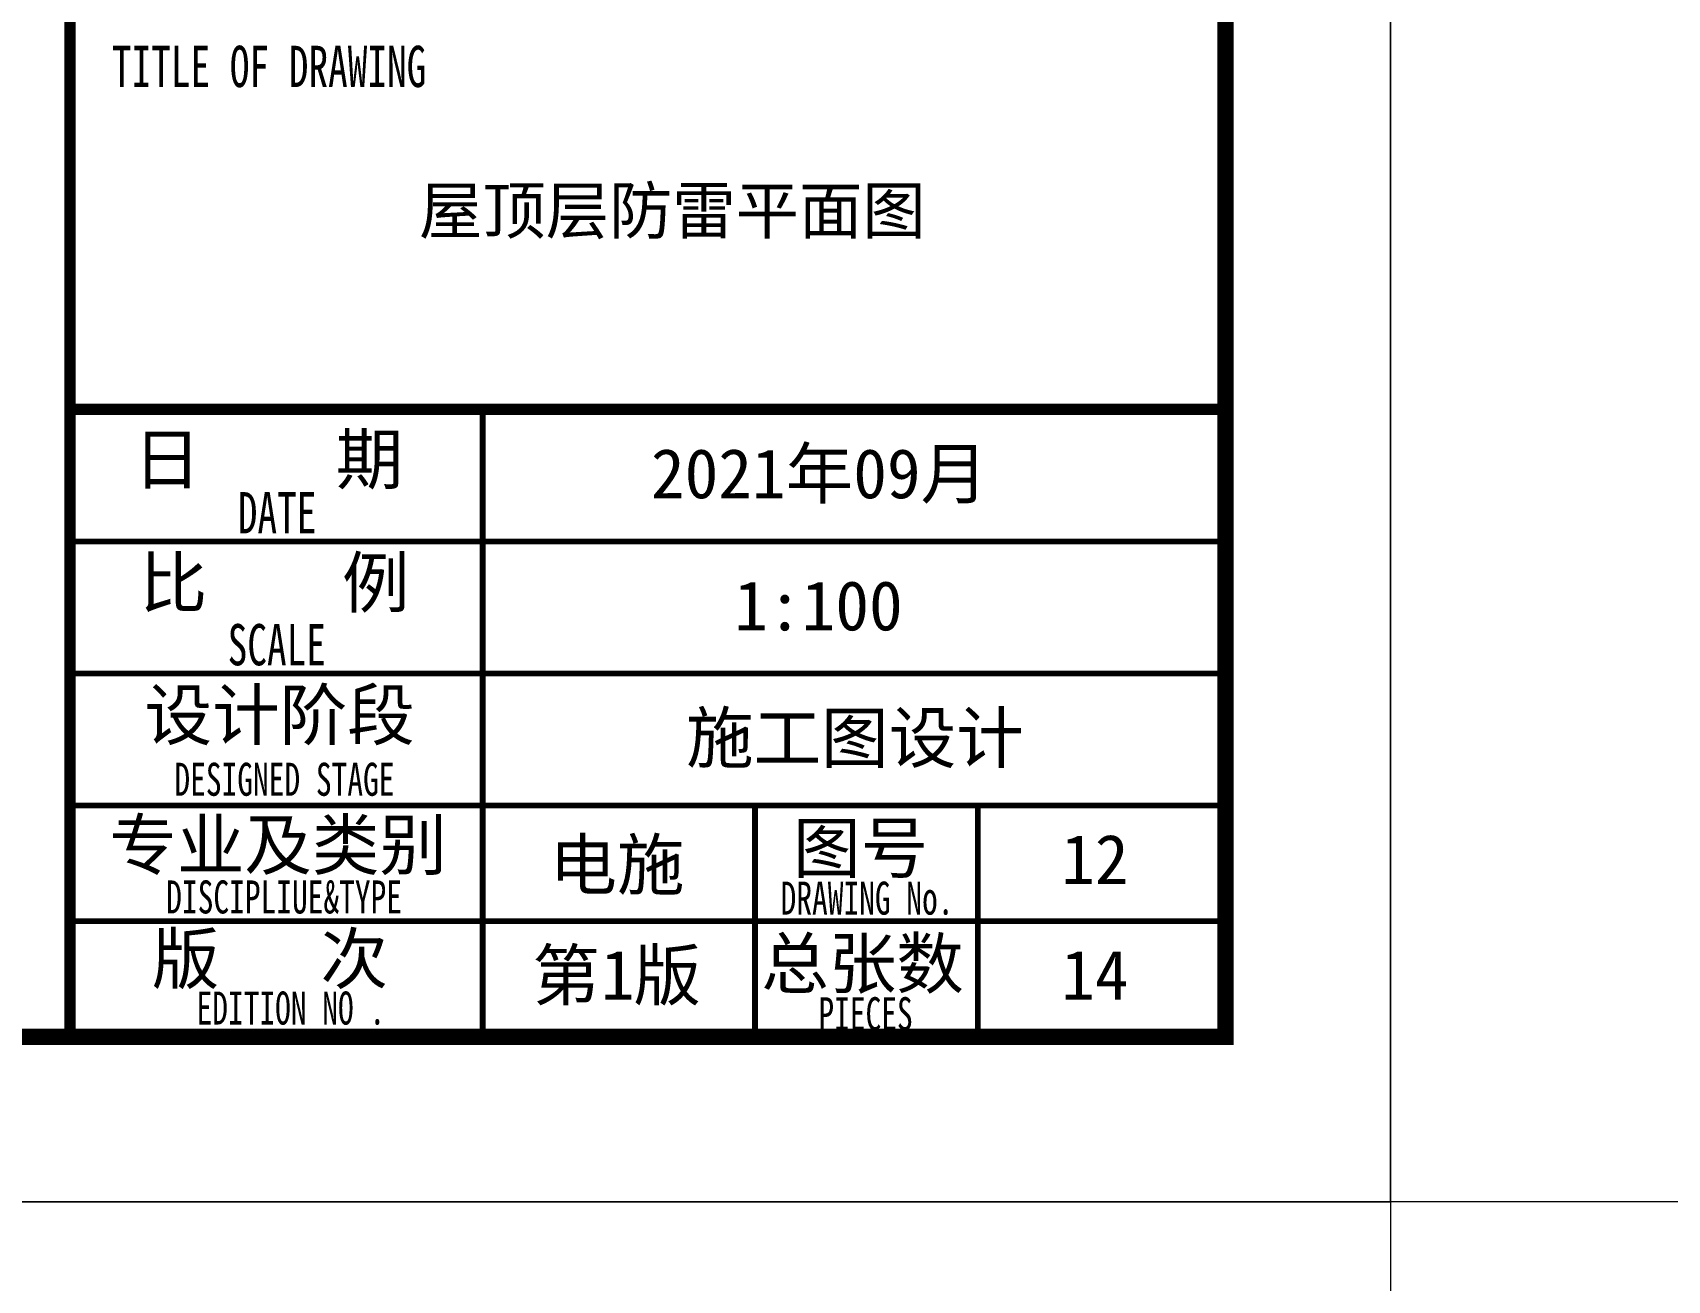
# Model space of a CAD drawing. Extents: x 3774419 to 4775970, y -926964 to 2266.
# Drawn here: x 4599544 to 4609446, y -749129 to -741572 of the extents above; entities that cross this region are included whole.
import ezdxf
from ezdxf.enums import TextEntityAlignment as Align

# ---------------------------------------------------------------- set-up
doc = ezdxf.new("R2010")
doc.units = 0
doc.header["$LTSCALE"] = 1000
doc.header["$MEASUREMENT"] = 0
doc.layers.add('!!电气', color=1, linetype='CONTINUOUS')
doc.layers.add('图签文字', color=4, linetype='CONTINUOUS')
doc.layers.add('可改文字', color=6, linetype='CONTINUOUS', lineweight=18)
doc.layers.add('图框', color=147, linetype='CONTINUOUS', lineweight=20)
doc.styles.add('宋体', font='', dxfattribs={"height": 4})
doc.styles.add('建筑图签-1', font='simhei.ttf', dxfattribs={"width": 0.7})
doc.styles.get('宋体').set_extended_font_data('SimSun')

# ---------------------------------------------------------------- blocks, each defined once
blk = doc.blocks.new('A$C1BA23030')
at = {"layer": '图框'}
for points, const_width in [([(0, 0), (0, 57400)], 70), ([(0, 3800.3), (7000, 3800.3)], 70), ([(2500, 1400.3), (2500, 3800.3)], 35), ([(0, 3000.3), (7000, 3000.3)], 35), ([(0, 2200.3), (7000, 2200.3)], 35), ([(0, 1400.3), (7000, 1400.3)], 35), ([(0, 1400.3), (6500, 1400.3)], 35), ([(2500, 0.3), (2500, 1400.3)], 35), ([(4150, 0.3), (4150, 1400.3)], 35), ([(4150, 0.3), (4150, 1400.3)], 35), ([(4150, 0.3), (4150, 1400.3)], 35), ([(5500, 0), (5500, 1400)], 35), ([(0, 700.3), (4150, 700.3)], 35), ([(4150, 700), (7000, 700)], 35)]:
    blk.add_lwpolyline(points, dxfattribs=dict(at, const_width=const_width))
at = {"layer": '图签文字', "style": '建筑图签-1', "width": 0.7}
for s, height, p in [('TITLE OF DRAWING', 250, (254, 5752.5)), ('DATE', 250, (1016.5, 3049.2)), ('SCALE', 250, (955.2, 2250)), ('DESIGNED STAGE', 200, (632.6, 1459.9)), ('DISCIPLIUE&TYPE', 200, (582.9, 747.1)), ('DRAWING No.', 200, (4305, 739.9)), ('EDITION NO .', 200, (766.5, 74.1)), ('PIECES', 200, (4533.8, 39.9))]:
    blk.add_text(s, height=height, dxfattribs=at).set_placement(p)
at = {"layer": '图签文字', "color": 7, "style": '建筑图签-1'}
for s, p in [('日    期', (383.9, 3348.8)), ('比    例', (422.2, 2601.6)), ('设计阶段', (451.9, 1799.7)), ('专业及类别', (238, 1013.1)), ('图号', (4380.9, 994.4)), ('版   次 ', (496, 323)), ('总张数', (4187.8, 294.4)), ('第 版', (2800.8, 223.4))]:
    blk.add_text(s, height=300, dxfattribs=at).set_placement(p)
at = {"layer": '图签文字', "color": 6, "style": '建筑图签-1'}
for s, p in [('2021年09月', (3519.6, 3261.7)), ('1:100', (4024.5, 2461.7)), ('施工图设计', (3732.3, 1661.7)), ('电施', (2904.2, 892.8)), ('1', (3217, 225.1)), ('14', (6005, 225.1))]:
    blk.add_text(s, height=300, dxfattribs=at).set_placement(p)

msp = doc.modelspace()

# ---------------------------------------------------------------- linework, layer by layer
at = {"layer": '图框'}
for points in [[(4523669.6, -689253.6), (4607769.6, -689253.6), (4607769.6, -748653.6), (4523669.6, -748653.6)], [(4523669.6, -689253.6), (4607769.6, -689253.6), (4607769.6, -748653.6), (4523669.6, -748653.6)], [(4607769.6, -689253.6), (4691869.6, -689253.6), (4691869.6, -748653.6), (4607769.6, -748653.6)], [(4523669.6, -748653.6), (4607769.6, -748653.6), (4607769.6, -808053.6), (4523669.6, -808053.6)], [(4523669.6, -748653.6), (4607769.6, -748653.6), (4607769.6, -808053.6), (4523669.6, -808053.6)]]:
    msp.add_lwpolyline(points, close=True, dxfattribs=at)
at = {"layer": '图框', "const_width": 100}
msp.add_lwpolyline([(4606769.6, -747653.6), (4606769.6, -690253.6), (4526169.6, -690253.6), (4526169.6, -747653.6)], close=True, dxfattribs=at)

# ---------------------------------------------------------------- block references
at = {"layer": '!!电气'}
msp.add_blockref('A$C1BA23030', (4599769.6, -747653.6), dxfattribs=at)

# ---------------------------------------------------------------- texts
at = {"layer": '可改文字', "color": 3, "style": '宋体'}
msp.add_text('屋顶层防雷平面图', height=281.28, dxfattribs=at).set_placement((4603418.8, -742645.4), align=Align.MIDDLE)
at = {"layer": '图签文字', "style": '建筑图签-1'}
msp.add_text('12', height=300, dxfattribs=at).set_placement((4605774.5, -746728.8))

doc.saveas('drawing.dxf')
